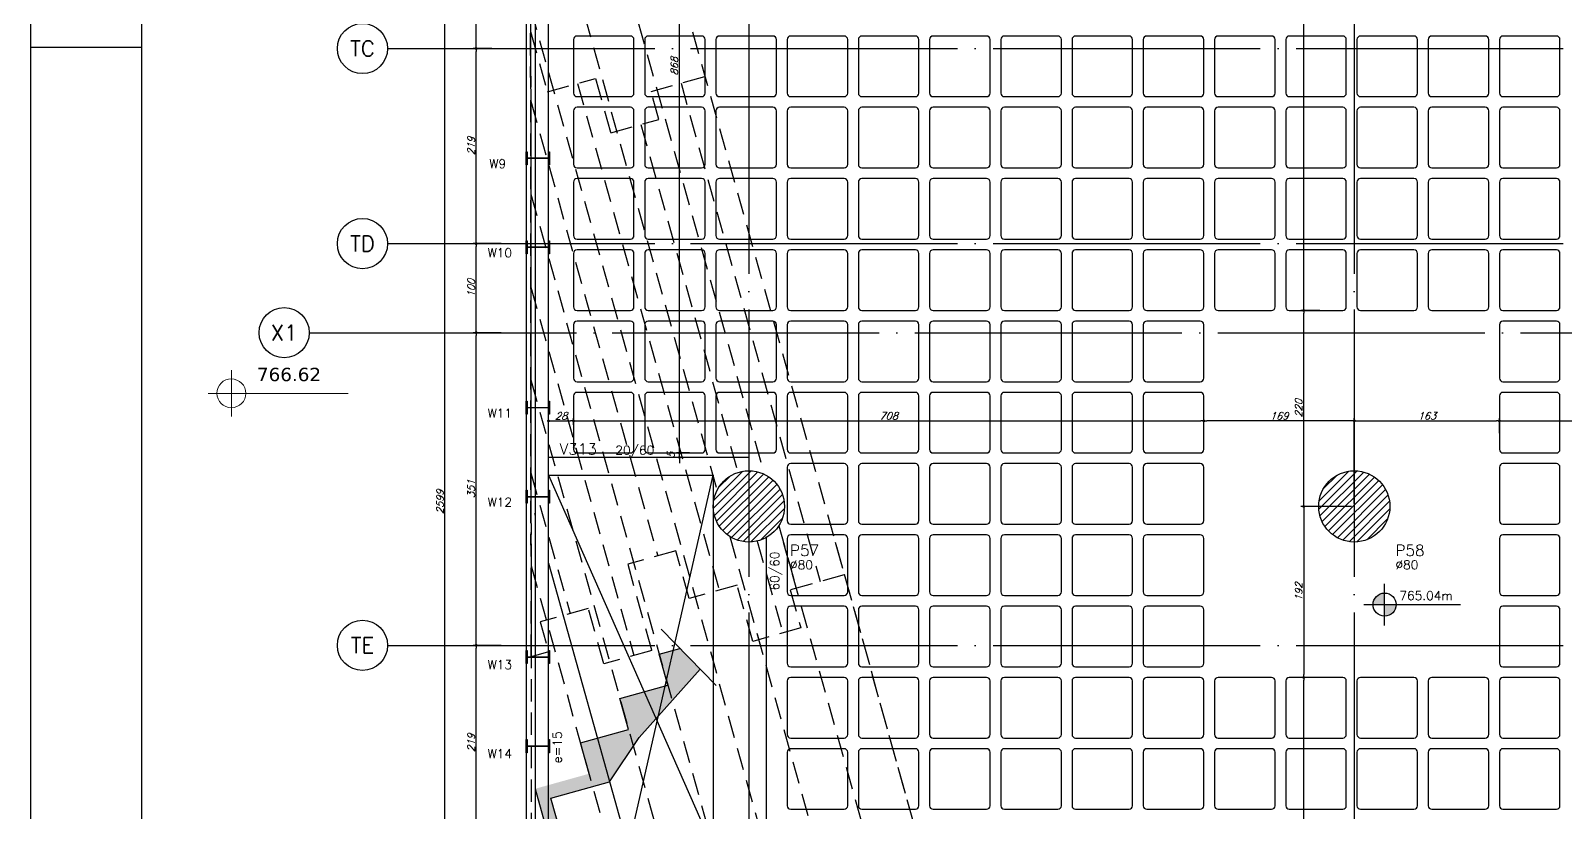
# Model space of a CAD drawing. Header units: millimetres. Extents: x -4107 to 5538, y -2094 to 2406.
# Drawn here: x -4107 to -2383, y 17 to 894 of the extents above; entities that cross this region are included whole.
import ezdxf
from ezdxf.enums import TextEntityAlignment as Align

# ---------------------------------------------------------------- set-up
doc = ezdxf.new("R2010")
doc.units = ezdxf.units.MM
doc.header["$LTSCALE"] = 50
doc.linetypes.add('DASHED', pattern=[0.75, 0.5, -0.25])
doc.linetypes.add('EIXO', pattern=[6.8, 6, -0.4, 0, -0.4])
for name, color, linetype in [('251', 5, 'Continuous'), ('F-AUX-RED', 1, 'Continuous'), ('F-CORTE', 4, 'Continuous'), ('F-COTAS', 106, 'Continuous'), ('F-CUBETA', 1, 'Continuous'), ('F-EIXO', 12, 'EIXO'), ('F-ESCADAS', 2, 'Continuous'), ('F-LAJES', 3, 'Continuous'), ('F-MARGEM', 1, 'Continuous'), ('F-NÍVEL-PLANTA', 2, 'Continuous'), ('F-PARC-DIM', 2, 'Continuous'), ('F-PERFIL - W310x52', 4, 'Continuous'), ('F-PERFIL- W250x38.5', 4, 'Continuous'), ('F-PILARES-DIM', 172, 'Continuous'), ('F-PILARES-HACH', 174, 'Continuous'), ('F-PILARES-NOME', 170, 'Continuous'), ('F-PILARES-S', 170, 'Continuous'), ('F-SOLIDO', 71, 'Continuous'), ('F-TEXTO', 6, 'Continuous'), ('F-VIGAS', 3, 'Continuous'), ('F-VIGAS-DIM', 2, 'Continuous'), ('F-VIGAS-NOME', 4, 'Continuous'), ('F-VÃO', 1, 'Continuous')]:
    doc.layers.add(name, color=color, linetype=linetype)
doc.layers.add('A-ANNO-NOTE', color=253, linetype='Continuous', lineweight=9)
doc.styles.add('CP-TEXT-INCL', font='simplex.shx', dxfattribs={"oblique": 20})
doc.styles.add('MCP', font='simplex.shx')
doc.styles.add('ROMANS', font='simplex.shx')
doc.styles.get("Standard").update_dxf_attribs({"font": 'txt.shx'})
doc.styles.add('Verdana_3', font='verdana.ttf', dxfattribs={"height": 20})
doc.dimstyles.new('CP-COTAS-50', dxfattribs={"dimscale": 0.64, "dimtxt": 12.5, "dimasz": 5, "dimexe": 5, "dimexo": 5, "dimgap": 2.5, "dimtad": 1, "dimdec": 1, "dimdsep": 46, "dimtxsty": 'CP-TEXT-INCL', "dimblk1": 'DOT', "dimblk2": 'DOT', "dimsah": 1, "dimcen": 9, "dimclrd": 256, "dimclre": 256, "dimclrt": 256, "dimadec": 0, "dimazin": 0, "dimtfac": 1, "dimtdec": 1, "dimtmove": 2, "dimatfit": 3, "dimldrblk": 'DOT', "dimfxl": 0, "dimtolj": 1, "dimarcsym": 0})
pattern_1 = [(45, (0, -5000), (-4.4194174, 4.4194174), [])]

# ---------------------------------------------------------------- blocks, each defined once
blk = doc.blocks.new('_VAONER063650636500869008690')
at = {"layer": '251', "color": 1}
for p, q in [((-34, 30), (-34, -30)), ((30, 34), (-30, 34)), ((34, -30), (34, 30)), ((-30, -34), (30, -34))]:
    blk.add_line(p, q, dxfattribs=at)
for centre, start, end in [((-30, 30), 90, 180), ((30, 30), 0, 90), ((-30, -30), 180, 270), ((30, -30), 270, 0)]:
    blk.add_arc(centre, 4, start, end, dxfattribs=at)
blk = doc.blocks.new('Nível - Planta')
at = {"layer": 'F-NÍVEL-PLANTA'}
h = blk.add_hatch(color=71, dxfattribs=at)
h.paths.add_polyline_path([(0, 0), (0, 0.26, 0.414214), (-0.26, 0)])
h.paths.add_polyline_path([(0.26, 0), (0, 0), (0, -0.26, 0.414214)])
for p, q in [((0, -0.469), (0, 0.469)), ((-0.469, 0), (1.704, 0))]:
    blk.add_line(p, q, dxfattribs=at)
blk.add_circle((0, 0), 0.26, dxfattribs=at)
at = {"layer": 'F-TEXTO', "color": 3, "style": 'MCP'}
blk.add_attdef('NÍVEL', (0.333, 0.102), '', height=0.2, dxfattribs=at)
blk = doc.blocks.new('*U13')
at = {"layer": 'F-EIXO'}
blk.add_line((0, 0), (7397, 0), dxfattribs=at)
at = {"layer": 'F-EIXO', "color": 2, "linetype": 'Continuous'}
blk.add_circle((-28.2072, 0), 28.2072, dxfattribs=at)
at = {"layer": 'F-TEXTO', "style": 'ROMANS'}
blk.add_attdef('EIXO', text='', height=17.5, dxfattribs=at).set_placement((-28.2072, 0), align=Align.MIDDLE_CENTER)
blk = doc.blocks.new('*U19')
at = {"layer": 'F-EIXO'}
blk.add_line((0, 0), (7484.954, 0), dxfattribs=at)
at = {"layer": 'F-EIXO', "color": 2, "linetype": 'Continuous'}
blk.add_circle((-28.2072, 0), 28.2072, dxfattribs=at)
at = {"layer": 'F-TEXTO', "style": 'ROMANS'}
blk.add_attdef('EIXO', text='', height=17.5, dxfattribs=at).set_placement((-28.2072, 0), align=Align.MIDDLE_CENTER)
blk = doc.blocks.new('*U22')
at = {"layer": 'F-EIXO'}
blk.add_line((0, 0), (0, -3477.9), dxfattribs=at)
at = {"layer": 'F-TEXTO', "style": 'ROMANS'}
blk.add_attdef('EIXO', text='', height=17.5, rotation=360, dxfattribs=at).set_placement((0, 28.2), align=Align.MIDDLE_CENTER)
blk = doc.blocks.new('_DOT')
at = {"color": 0, "linetype": 'ByBlock'}
blk.add_line((-0.5, 0), (-1, 0), dxfattribs=at)
at = {"color": 0, "linetype": 'ByBlock', "const_width": 0.5}
blk.add_lwpolyline([(-0.25, 0, 1), (0.25, 0, 1)], format="xyb", close=True, dxfattribs=at)
blk = doc.blocks.new('*D85')
at = {"layer": 'DEFPOINTS', "color": 0, "linetype": 'Continuous', "transparency": 16777216}
for p in [(-3641.4, 1664.5), (-3305.7, 1664.5), (-3540, -934.5)]:
    blk.add_point(p, dxfattribs=at)
at = {"layer": 'F-COTAS', "linetype": 'Continuous', "lineweight": -2, "transparency": 16777216}
for p, q in [((-3308.9, 1664.5), (-3644.6, 1664.5)), ((-3641.4, -931.3), (-3641.4, 1661.3)), ((-3543.2, -934.5), (-3644.6, -934.5))]:
    blk.add_line(p, q, dxfattribs=at)
at = {"layer": 'F-COTAS', "linetype": 'Continuous', "lineweight": -2, "transparency": 16777216, "xscale": 3.2, "yscale": 3.2, "zscale": 3.2}
for p, rotation in [((-3641.4, 1664.5), 90), ((-3641.4, -934.5), 270)]:
    blk.add_blockref('_DOT', p, dxfattribs=dict(at, rotation=rotation))
at = {"layer": 'F-COTAS', "linetype": 'Continuous', "transparency": 16777216, "insert": (-3647, 365), "char_height": 8, "attachment_point": 5, "rotation": 90, "style": 'CP-TEXT-INCL'}
blk.add_mtext('\\A1;2599', dxfattribs=at)
blk = doc.blocks.new('*D90')
at = {"layer": 'DEFPOINTS', "color": 0, "linetype": 'Continuous', "transparency": 16777216}
for p in [(-3606.3, 204), (-3575, 204), (-3587.6, -15)]:
    blk.add_point(p, dxfattribs=at)
at = {"layer": 'F-COTAS', "linetype": 'Continuous', "lineweight": -2, "transparency": 16777216}
for p, q in [((-3578.2, 204), (-3609.5, 204)), ((-3606.3, -11.8), (-3606.3, 200.8)), ((-3590.8, -15), (-3609.5, -15))]:
    blk.add_line(p, q, dxfattribs=at)
at = {"layer": 'F-COTAS', "linetype": 'Continuous', "lineweight": -2, "transparency": 16777216, "xscale": 3.2, "yscale": 3.2, "zscale": 3.2}
for p, rotation in [((-3606.3, 204), 90), ((-3606.3, -15), 270)]:
    blk.add_blockref('_DOT', p, dxfattribs=dict(at, rotation=rotation))
at = {"layer": 'F-COTAS', "linetype": 'Continuous', "transparency": 16777216, "insert": (-3611.9, 94.5), "char_height": 8, "attachment_point": 5, "rotation": 90, "style": 'CP-TEXT-INCL'}
blk.add_mtext('\\A1;219', dxfattribs=at)
blk = doc.blocks.new('*D91')
at = {"layer": 'DEFPOINTS', "color": 0, "linetype": 'Continuous', "transparency": 16777216}
for p in [(-3606.3, 555), (-3575, 555), (-3575, 204)]:
    blk.add_point(p, dxfattribs=at)
at = {"layer": 'F-COTAS', "linetype": 'Continuous', "lineweight": -2, "transparency": 16777216}
for p, q in [((-3578.2, 555), (-3609.5, 555)), ((-3606.3, 207.2), (-3606.3, 551.8)), ((-3578.2, 204), (-3609.5, 204))]:
    blk.add_line(p, q, dxfattribs=at)
at = {"layer": 'F-COTAS', "linetype": 'Continuous', "lineweight": -2, "transparency": 16777216, "xscale": 3.2, "yscale": 3.2, "zscale": 3.2}
for p, rotation in [((-3606.3, 555), 90), ((-3606.3, 204), 270)]:
    blk.add_blockref('_DOT', p, dxfattribs=dict(at, rotation=rotation))
at = {"layer": 'F-COTAS', "linetype": 'Continuous', "transparency": 16777216, "insert": (-3611.9, 379.5), "char_height": 8, "attachment_point": 5, "rotation": 90, "style": 'CP-TEXT-INCL'}
blk.add_mtext('\\A1;351', dxfattribs=at)
blk = doc.blocks.new('*D92')
at = {"layer": 'DEFPOINTS', "color": 0, "linetype": 'Continuous', "transparency": 16777216}
for p in [(-3606.3, 655), (-3575, 655), (-3575, 555)]:
    blk.add_point(p, dxfattribs=at)
at = {"layer": 'F-COTAS', "linetype": 'Continuous', "lineweight": -2, "transparency": 16777216}
for p, q in [((-3578.2, 655), (-3609.5, 655)), ((-3606.3, 558.2), (-3606.3, 651.8)), ((-3578.2, 555), (-3609.5, 555))]:
    blk.add_line(p, q, dxfattribs=at)
at = {"layer": 'F-COTAS', "linetype": 'Continuous', "lineweight": -2, "transparency": 16777216, "xscale": 3.2, "yscale": 3.2, "zscale": 3.2}
for p, rotation in [((-3606.3, 655), 90), ((-3606.3, 555), 270)]:
    blk.add_blockref('_DOT', p, dxfattribs=dict(at, rotation=rotation))
at = {"layer": 'F-COTAS', "linetype": 'Continuous', "transparency": 16777216, "insert": (-3611.9, 605), "char_height": 8, "attachment_point": 5, "rotation": 90, "style": 'CP-TEXT-INCL'}
blk.add_mtext('\\A1;100', dxfattribs=at)
blk = doc.blocks.new('*D93')
at = {"layer": 'DEFPOINTS', "color": 0, "linetype": 'Continuous', "transparency": 16777216}
for p in [(-3606.3, 874), (-3585.3, 874), (-3575, 655)]:
    blk.add_point(p, dxfattribs=at)
at = {"layer": 'F-COTAS', "linetype": 'Continuous', "lineweight": -2, "transparency": 16777216}
for p, q in [((-3588.5, 874), (-3609.5, 874)), ((-3606.3, 658.2), (-3606.3, 870.8)), ((-3578.2, 655), (-3609.5, 655))]:
    blk.add_line(p, q, dxfattribs=at)
at = {"layer": 'F-COTAS', "linetype": 'Continuous', "lineweight": -2, "transparency": 16777216, "xscale": 3.2, "yscale": 3.2, "zscale": 3.2}
for p, rotation in [((-3606.3, 874), 90), ((-3606.3, 655), 270)]:
    blk.add_blockref('_DOT', p, dxfattribs=dict(at, rotation=rotation))
at = {"layer": 'F-COTAS', "linetype": 'Continuous', "transparency": 16777216, "insert": (-3611.9, 764.5), "char_height": 8, "attachment_point": 5, "rotation": 90, "style": 'CP-TEXT-INCL'}
blk.add_mtext('\\A1;219', dxfattribs=at)
blk = doc.blocks.new('*D94')
at = {"layer": 'DEFPOINTS', "color": 0, "linetype": 'Continuous', "transparency": 16777216}
for p in [(-3606.3, 1343.5), (-3594.5, 1343.5), (-3585.3, 874)]:
    blk.add_point(p, dxfattribs=at)
at = {"layer": 'F-COTAS', "linetype": 'Continuous', "lineweight": -2, "transparency": 16777216}
for p, q in [((-3597.7, 1343.5), (-3609.5, 1343.5)), ((-3606.3, 877.2), (-3606.3, 1340.3)), ((-3588.5, 874), (-3609.5, 874))]:
    blk.add_line(p, q, dxfattribs=at)
at = {"layer": 'F-COTAS', "linetype": 'Continuous', "lineweight": -2, "transparency": 16777216, "xscale": 3.2, "yscale": 3.2, "zscale": 3.2}
for p, rotation in [((-3606.3, 1343.5), 90), ((-3606.3, 874), 270)]:
    blk.add_blockref('_DOT', p, dxfattribs=dict(at, rotation=rotation))
at = {"layer": 'F-COTAS', "linetype": 'Continuous', "transparency": 16777216, "insert": (-3611.9, 1108.8), "char_height": 8, "attachment_point": 5, "rotation": 90, "style": 'CP-TEXT-INCL'}
blk.add_mtext('\\A1;469.5', dxfattribs=at)
blk = doc.blocks.new('A0-4L_900')
at = {"layer": 'F-MARGEM', "color": 2}
blk.add_line((0, 59.4), (2.5, 59.4), dxfattribs=at)
blk.add_lwpolyline([(0, 0), (0, 90), (192.9, 90), (192.9, 0)], close=True, dxfattribs=at)
at = {"layer": 'F-MARGEM', "color": 7}
blk.add_lwpolyline([(2.5, 89), (191.9, 89), (191.9, 1), (2.5, 1)], close=True, dxfattribs=at)
blk = doc.blocks.new('A$C07BD2DE0')
at = {"layer": 'F-SOLIDO'}
h = blk.add_hatch(color=256, dxfattribs=at)
h.dxf.hatch_style = 1
h.paths.add_polyline_path([(-4444.8, 144.4), (-4435.1, 109.7), (-4489.1, 94.6), (-4479.4, 59.9), (-4540, 43), (-4523.8, -15), (-4512.1, -4.7), (-4522.5, 32.3), (-4456.4, 50.8), (-4423.2, 100.5), (-4354.8, 177.4), (-4377.4, 200.6), (-4400.6, 194.1), (-4390.9, 159.4)])
at = {"layer": 'F-CORTE', "color": 1}
blk.add_line((-4398.4, 222.2), (-4336.8, 158.8), dxfattribs=at)
at = {"layer": 'F-CORTE'}
for p, q in [((-4400.6, 194.1), (-4377.4, 200.6)), ((-4390.9, 159.4), (-4400.6, 194.1)), ((-4444.8, 144.4), (-4390.9, 159.4)), ((-4435.1, 109.7), (-4444.8, 144.4)), ((-4489.1, 94.6), (-4435.1, 109.7)), ((-4479.4, 59.9), (-4489.1, 94.6)), ((-4540, 43), (-4523.8, -15))]:
    blk.add_line(p, q, dxfattribs=at)
blk.add_lwpolyline([(-4512.1, -4.7), (-4522.5, 32.3), (-4456.4, 50.8), (-4423.2, 100.5), (-4354.8, 177.4)], dxfattribs=at)
at = {"layer": 'F-SOLIDO', "color": 1}
blk.add_line((-4528.1, -18.8), (-4506.7, 0.2), dxfattribs=at)
blk = doc.blocks.new('A$C2DAD426C')
at = {"layer": 'F-AUX-RED', "color": 252, "linetype": 'DASHED'}
for p, q in [((-7545.1, 893.2), (-7544.6, 191.2)), ((-7492.4, 834.7), (-7333.5, 266.1)), ((-7376.2, 835.2), (-7219.9, 275.7)), ((-7545, 814.9), (-7402.4, 304.6)), ((-7421.4, 788.8), (-7312.2, 398.1)), ((-7544.9, 606.2), (-7429.3, 192.7)), ((-7544.7, 397.6), (-7500.6, 239.8)), ((-7266.4, 338.3), (-7246.8, 268.2)), ((-7321.2, 326.1), (-7288.8, 210.4)), ((-7290.7, 321.1), (-7261.9, 217.9)), ((-7203.2, 320), (-7108, -20.5)), ((-7544.6, 293.2), (-7527.6, 232.3))]:
    blk.add_line(p, q, dxfattribs=at)
for points in [[(-7524.9, 196.7), (-7544.6, 191.2), (-7545.1, 893.2), (-7526.1, 825.2), (-7472.2, 840.3), (-7455.1, 779.4), (-7401.2, 794.5), (-7409.9, 825.8), (-7356, 840.8), (-7349.3, 842.7)], [(-7192.9, 283.3), (-7253.6, 266.3), (-7241.6, 223.6), (-7295.6, 208.5), (-7313.3, 271.7), (-7367.2, 256.7), (-7382.2, 310.3), (-7436.1, 295.2), (-7409.1, 198.4), (-7463, 183.3), (-7480.4, 245.5), (-7534.4, 230.4), (-7524.9, 196.7)]]:
    blk.add_lwpolyline(points, dxfattribs=at)
at = {"layer": 'F-ESCADAS', "color": 252, "linetype": 'DASHED'}
for p, q in [((-7514.6, 1434.4), (-7107, -24)), ((-7545.4, 1336.7), (-7283.7, 400)), ((-7545.3, 1128), (-7335.7, 378)), ((-7545.1, 919.3), (-7281.5, -24)), ((-7545, 710.6), (-7339.7, -24)), ((-7544.8, 501.9), (-7392.5, -43)), ((-7321.2, 326.1), (-7223.3, -24)), ((-7261.3, 320), (-7165.2, -24)), ((-7544.6, 293.2), (-7450.7, -43)), ((-7280, -24), (-7107, -24)), ((-7340, -43), (-7544.4, -43)), ((-7340, -43), (-7450.6, -43))]:
    blk.add_line(p, q, dxfattribs=at)
blk.add_lwpolyline([(-7545.5, 1403.5), (-7544.4, -43)], dxfattribs=at)
blk = doc.blocks.new('*D206')
at = {"layer": 'DEFPOINTS', "color": 0, "transparency": 16777216}
for p in [(-2683.9, 1208), (-2676.8, 1208), (-2683.9, 580)]:
    blk.add_point(p, dxfattribs=at)
at = {"layer": 'F-COTAS', "lineweight": -2, "transparency": 16777216}
for p, q in [((-2680.7, 1208), (-2673.6, 1208)), ((-2676.8, 583.2), (-2676.8, 1204.8)), ((-2680.7, 580), (-2673.6, 580))]:
    blk.add_line(p, q, dxfattribs=at)
at = {"layer": 'F-COTAS', "lineweight": -2, "transparency": 16777216, "xscale": 3.2, "yscale": 3.2, "zscale": 3.2}
for p, rotation in [((-2676.8, 1208), 90), ((-2676.8, 580), 270)]:
    blk.add_blockref('_DOT', p, dxfattribs=dict(at, rotation=rotation))
at = {"layer": 'F-COTAS', "transparency": 16777216, "insert": (-2682.4, 922.4), "char_height": 8, "attachment_point": 5, "rotation": 90, "style": 'CP-TEXT-INCL'}
blk.add_mtext('\\A1;628', dxfattribs=at)
blk = doc.blocks.new('*D207')
at = {"layer": 'DEFPOINTS', "color": 0, "transparency": 16777216}
for p in [(-2676.8, 580), (-2655.5, 580), (-2620, 360)]:
    blk.add_point(p, dxfattribs=at)
at = {"layer": 'F-COTAS', "lineweight": -2, "transparency": 16777216}
for p, q in [((-2658.7, 580), (-2680, 580)), ((-2676.8, 363.2), (-2676.8, 576.8)), ((-2623.2, 360), (-2680, 360))]:
    blk.add_line(p, q, dxfattribs=at)
at = {"layer": 'F-COTAS', "lineweight": -2, "transparency": 16777216, "xscale": 3.2, "yscale": 3.2, "zscale": 3.2}
for p, rotation in [((-2676.8, 580), 90), ((-2676.8, 360), 270)]:
    blk.add_blockref('_DOT', p, dxfattribs=dict(at, rotation=rotation))
at = {"layer": 'F-COTAS', "transparency": 16777216, "insert": (-2682.4, 470), "char_height": 8, "attachment_point": 5, "rotation": 90, "style": 'CP-TEXT-INCL'}
blk.add_mtext('\\A1;220', dxfattribs=at)
blk = doc.blocks.new('*D208')
at = {"layer": 'DEFPOINTS', "color": 0, "transparency": 16777216}
for p in [(-2620, 360), (-2676.8, 168), (-2649, 168)]:
    blk.add_point(p, dxfattribs=at)
at = {"layer": 'F-COTAS', "lineweight": -2, "transparency": 16777216}
for p, q in [((-2623.2, 360), (-2680, 360)), ((-2676.8, 356.8), (-2676.8, 171.2)), ((-2652.2, 168), (-2680, 168))]:
    blk.add_line(p, q, dxfattribs=at)
at = {"layer": 'F-COTAS', "lineweight": -2, "transparency": 16777216, "xscale": 3.2, "yscale": 3.2, "zscale": 3.2}
for p, rotation in [((-2676.8, 360), 90), ((-2676.8, 168), 270)]:
    blk.add_blockref('_DOT', p, dxfattribs=dict(at, rotation=rotation))
at = {"layer": 'F-COTAS', "transparency": 16777216, "insert": (-2682.4, 264), "char_height": 8, "attachment_point": 5, "rotation": 90, "style": 'CP-TEXT-INCL'}
blk.add_mtext('\\A1;192', dxfattribs=at)
blk = doc.blocks.new('*D209')
at = {"layer": 'DEFPOINTS', "color": 0, "transparency": 16777216}
for p in [(-2676.8, 168), (-2663, 168), (-2663, -300)]:
    blk.add_point(p, dxfattribs=at)
at = {"layer": 'F-COTAS', "lineweight": -2, "transparency": 16777216}
for p, q in [((-2666.2, 168), (-2680, 168)), ((-2676.8, -296.8), (-2676.8, 164.8)), ((-2666.2, -300), (-2680, -300))]:
    blk.add_line(p, q, dxfattribs=at)
at = {"layer": 'F-COTAS', "lineweight": -2, "transparency": 16777216, "xscale": 3.2, "yscale": 3.2, "zscale": 3.2}
for p, rotation in [((-2676.8, 168), 90), ((-2676.8, -300), 270)]:
    blk.add_blockref('_DOT', p, dxfattribs=dict(at, rotation=rotation))
at = {"layer": 'F-COTAS', "transparency": 16777216, "insert": (-2682.4, -39.3), "char_height": 8, "attachment_point": 5, "rotation": 90, "style": 'CP-TEXT-INCL'}
blk.add_mtext('\\A1;468', dxfattribs=at)
blk = doc.blocks.new('*D295')
at = {"layer": 'DEFPOINTS', "color": 0, "transparency": 16777216}
for p in [(-3378, 420), (-3363.6, 420), (-3363.6, 415)]:
    blk.add_point(p, dxfattribs=at)
at = {"layer": 'F-COTAS', "lineweight": -2, "transparency": 16777216}
for p, q in [((-3366.8, 420), (-3381.2, 420)), ((-3366.8, 415), (-3381.2, 415)), ((-3378, 423.2), (-3378, 426.4)), ((-3378, 415), (-3378, 420)), ((-3378, 411.8), (-3378, 408.6))]:
    blk.add_line(p, q, dxfattribs=at)
at = {"layer": 'F-COTAS', "lineweight": -2, "transparency": 16777216, "xscale": 3.2, "yscale": 3.2, "zscale": 3.2}
for p, rotation in [((-3378, 420), 270), ((-3378, 415), 90)]:
    blk.add_blockref('_DOT', p, dxfattribs=dict(at, rotation=rotation))
at = {"layer": 'F-COTAS', "transparency": 16777216, "insert": (-3387.6, 417.5), "char_height": 8, "attachment_point": 5, "rotation": 90, "style": 'CP-TEXT-INCL'}
blk.add_mtext('\\A1;5', dxfattribs=at)
blk = doc.blocks.new('*D296')
at = {"layer": 'DEFPOINTS', "color": 0, "transparency": 16777216}
for p in [(-3378, 1288), (-3367.1, 1288), (-3367.1, 420)]:
    blk.add_point(p, dxfattribs=at)
at = {"layer": 'F-COTAS', "lineweight": -2, "transparency": 16777216}
for p, q in [((-3370.3, 1288), (-3381.2, 1288)), ((-3378, 423.2), (-3378, 1284.8)), ((-3370.3, 420), (-3381.2, 420))]:
    blk.add_line(p, q, dxfattribs=at)
at = {"layer": 'F-COTAS', "lineweight": -2, "transparency": 16777216, "xscale": 3.2, "yscale": 3.2, "zscale": 3.2}
for p, rotation in [((-3378, 1288), 90), ((-3378, 420), 270)]:
    blk.add_blockref('_DOT', p, dxfattribs=dict(at, rotation=rotation))
at = {"layer": 'F-COTAS', "transparency": 16777216, "insert": (-3383.6, 854), "char_height": 8, "attachment_point": 5, "rotation": 90, "style": 'CP-TEXT-INCL'}
blk.add_mtext('\\A1;868', dxfattribs=at)
blk = doc.blocks.new('*D326')
at = {"layer": 'DEFPOINTS', "color": 0, "transparency": 16777216}
for p in [(-3525, 454.2), (-3497, 456), (-3497, 454.2)]:
    blk.add_point(p, dxfattribs=at)
at = {"layer": 'F-COTAS', "lineweight": -2, "transparency": 16777216}
for p, q in [((-3525, 457.4), (-3525, 459.2)), ((-3521.8, 456), (-3500.2, 456)), ((-3497, 457.4), (-3497, 459.2))]:
    blk.add_line(p, q, dxfattribs=at)
at = {"layer": 'F-COTAS', "lineweight": -2, "transparency": 16777216, "xscale": 3.2, "yscale": 3.2, "zscale": 3.2, "rotation": 180}
blk.add_blockref('_DOT', (-3525, 456), dxfattribs=at)
at = {"layer": 'F-COTAS', "lineweight": -2, "transparency": 16777216, "xscale": 3.2, "yscale": 3.2, "zscale": 3.2}
blk.add_blockref('_DOT', (-3497, 456), dxfattribs=at)
at = {"layer": 'F-COTAS', "transparency": 16777216, "insert": (-3511, 461.6), "char_height": 8, "attachment_point": 5, "style": 'CP-TEXT-INCL'}
blk.add_mtext('\\A1;28', dxfattribs=at)
blk = doc.blocks.new('*D327')
at = {"layer": 'DEFPOINTS', "color": 0, "transparency": 16777216}
for p in [(-3497, 448.2), (-2789, 456), (-2789, 448.2)]:
    blk.add_point(p, dxfattribs=at)
at = {"layer": 'F-COTAS', "lineweight": -2, "transparency": 16777216}
for p, q in [((-3497, 451.4), (-3497, 459.2)), ((-3493.8, 456), (-2792.2, 456)), ((-2789, 451.4), (-2789, 459.2))]:
    blk.add_line(p, q, dxfattribs=at)
at = {"layer": 'F-COTAS', "lineweight": -2, "transparency": 16777216, "xscale": 3.2, "yscale": 3.2, "zscale": 3.2, "rotation": 180}
blk.add_blockref('_DOT', (-3497, 456), dxfattribs=at)
at = {"layer": 'F-COTAS', "lineweight": -2, "transparency": 16777216, "xscale": 3.2, "yscale": 3.2, "zscale": 3.2}
blk.add_blockref('_DOT', (-2789, 456), dxfattribs=at)
at = {"layer": 'F-COTAS', "transparency": 16777216, "insert": (-3143, 461.6), "char_height": 8, "attachment_point": 5, "style": 'CP-TEXT-INCL'}
blk.add_mtext('\\A1;708', dxfattribs=at)
blk = doc.blocks.new('*D328')
at = {"layer": 'DEFPOINTS', "color": 0, "transparency": 16777216}
for p in [(-2789, 456), (-2789, 446.5), (-2620, 360)]:
    blk.add_point(p, dxfattribs=at)
at = {"layer": 'F-COTAS', "lineweight": -2, "transparency": 16777216}
for p, q in [((-2789, 449.7), (-2789, 459.2)), ((-2623.2, 456), (-2785.8, 456)), ((-2620, 363.2), (-2620, 459.2))]:
    blk.add_line(p, q, dxfattribs=at)
at = {"layer": 'F-COTAS', "lineweight": -2, "transparency": 16777216, "xscale": 3.2, "yscale": 3.2, "zscale": 3.2, "rotation": 180}
blk.add_blockref('_DOT', (-2789, 456), dxfattribs=at)
at = {"layer": 'F-COTAS', "lineweight": -2, "transparency": 16777216, "xscale": 3.2, "yscale": 3.2, "zscale": 3.2}
blk.add_blockref('_DOT', (-2620, 456), dxfattribs=at)
at = {"layer": 'F-COTAS', "transparency": 16777216, "insert": (-2704.5, 461.6), "char_height": 8, "attachment_point": 5, "style": 'CP-TEXT-INCL'}
blk.add_mtext('\\A1;169', dxfattribs=at)
blk = doc.blocks.new('*D329')
at = {"layer": 'DEFPOINTS', "color": 0, "transparency": 16777216}
for p in [(-2457, 456), (-2457, 449), (-2620, 360)]:
    blk.add_point(p, dxfattribs=at)
at = {"layer": 'F-COTAS', "lineweight": -2, "transparency": 16777216}
for p, q in [((-2620, 363.2), (-2620, 459.2)), ((-2616.8, 456), (-2460.2, 456)), ((-2457, 452.2), (-2457, 459.2))]:
    blk.add_line(p, q, dxfattribs=at)
at = {"layer": 'F-COTAS', "lineweight": -2, "transparency": 16777216, "xscale": 3.2, "yscale": 3.2, "zscale": 3.2, "rotation": 180}
blk.add_blockref('_DOT', (-2620, 456), dxfattribs=at)
at = {"layer": 'F-COTAS', "lineweight": -2, "transparency": 16777216, "xscale": 3.2, "yscale": 3.2, "zscale": 3.2}
blk.add_blockref('_DOT', (-2457, 456), dxfattribs=at)
at = {"layer": 'F-COTAS', "transparency": 16777216, "insert": (-2538.5, 461.6), "char_height": 8, "attachment_point": 5, "style": 'CP-TEXT-INCL'}
blk.add_mtext('\\A1;163', dxfattribs=at)
blk = doc.blocks.new('*D330')
at = {"layer": 'DEFPOINTS', "color": 0, "transparency": 16777216}
for p in [(-1989, 456), (-2457, 439), (-1989, 439)]:
    blk.add_point(p, dxfattribs=at)
at = {"layer": 'F-COTAS', "lineweight": -2, "transparency": 16777216}
for p, q in [((-2457, 442.2), (-2457, 459.2)), ((-2453.8, 456), (-1992.2, 456)), ((-1989, 442.2), (-1989, 459.2))]:
    blk.add_line(p, q, dxfattribs=at)
at = {"layer": 'F-COTAS', "lineweight": -2, "transparency": 16777216, "xscale": 3.2, "yscale": 3.2, "zscale": 3.2, "rotation": 180}
blk.add_blockref('_DOT', (-2457, 456), dxfattribs=at)
at = {"layer": 'F-COTAS', "lineweight": -2, "transparency": 16777216, "xscale": 3.2, "yscale": 3.2, "zscale": 3.2}
blk.add_blockref('_DOT', (-1989, 456), dxfattribs=at)
at = {"layer": 'F-COTAS', "transparency": 16777216, "insert": (-2223, 461.6), "char_height": 8, "attachment_point": 5, "style": 'CP-TEXT-INCL'}
blk.add_mtext('\\A1;468', dxfattribs=at)
blk = doc.blocks.new('LGN-COTA - LGN-COTA-475391-Térreo')
at = {"layer": 'A-ANNO-NOTE'}
for p, q in [((-0.009, -0.238), (-0.009, 0.28)), ((-0.268, 0.021), (1.302, 0.021))]:
    blk.add_line(p, q, dxfattribs=at)
for centre, start, end in [((-0.009, 0.022), 90, 180), ((-0.009, 0.021), 360, 90), ((-0.009, 0.021), 180, 270), ((-0.009, 0.021), 270, 0)]:
    blk.add_arc(centre, 0.162, start, end, dxfattribs=at)
blk = doc.blocks.new('zw$7512')
at = {"layer": 'A-ANNO-NOTE', "xscale": 100, "yscale": 100, "zscale": 100}
blk.add_blockref('LGN-COTA - LGN-COTA-475391-Térreo', (-3680.8, 270.8), dxfattribs=at)
at = {"layer": 'A-ANNO-NOTE', "style": 'Verdana_3'}
blk.add_text('766.62', height=15, dxfattribs=at).set_placement((-3653, 286.6))
blk = doc.blocks.new('A$C44D756D9')
at = {"layer": 'F-PERFIL- W250x38.5', "linetype": 'Continuous'}
for p, q in [((-225, -746), (-225, -731.3)), ((-225, -731.3), (-223.9, -731.3)), ((-223.9, -731.3), (-223.9, -738.3)), ((-223.9, -738.3), (-199.9, -738.3)), ((-199.9, -739), (-223.9, -739)), ((-223.9, -739), (-223.9, -746)), ((-199.9, -738.3), (-199.9, -731.3)), ((-199.9, -731.3), (-198.8, -731.3)), ((-199.9, -746), (-199.9, -739)), ((-198.8, -731.3), (-198.8, -746)), ((-223.9, -746), (-225, -746)), ((-198.8, -746), (-199.9, -746)), ((-225, -846), (-225, -831.3)), ((-225, -831.3), (-223.9, -831.3)), ((-223.9, -831.3), (-223.9, -838.3)), ((-223.9, -838.3), (-199.9, -838.3)), ((-199.9, -839), (-223.9, -839)), ((-223.9, -839), (-223.9, -846)), ((-199.9, -838.3), (-199.9, -831.3)), ((-199.9, -831.3), (-198.8, -831.3)), ((-199.9, -846), (-199.9, -839)), ((-198.8, -831.3), (-198.8, -846)), ((-223.9, -846), (-225, -846)), ((-198.8, -846), (-199.9, -846)), ((-225, -1026), (-225, -1011.3)), ((-225, -1011.3), (-223.9, -1011.3)), ((-223.9, -1011.3), (-223.9, -1018.3)), ((-199.9, -1018.3), (-199.9, -1011.3)), ((-199.9, -1011.3), (-198.8, -1011.3)), ((-198.8, -1011.3), (-198.8, -1026)), ((-223.9, -1026), (-225, -1026)), ((-223.9, -1018.3), (-199.9, -1018.3)), ((-199.9, -1019), (-223.9, -1019)), ((-223.9, -1019), (-223.9, -1026)), ((-199.9, -1026), (-199.9, -1019)), ((-198.8, -1026), (-199.9, -1026)), ((-225, -1126), (-225, -1111.3)), ((-225, -1111.3), (-223.9, -1111.3)), ((-223.9, -1111.3), (-223.9, -1118.3)), ((-223.9, -1118.3), (-199.9, -1118.3)), ((-199.9, -1119), (-223.9, -1119)), ((-223.9, -1119), (-223.9, -1126)), ((-199.9, -1118.3), (-199.9, -1111.3)), ((-199.9, -1111.3), (-198.8, -1111.3)), ((-199.9, -1126), (-199.9, -1119)), ((-198.8, -1111.3), (-198.8, -1126)), ((-223.9, -1126), (-225, -1126)), ((-198.8, -1126), (-199.9, -1126)), ((-225, -1306), (-225, -1291.3)), ((-225, -1291.3), (-223.9, -1291.3)), ((-223.9, -1291.3), (-223.9, -1298.3)), ((-199.9, -1298.3), (-199.9, -1291.3)), ((-199.9, -1291.3), (-198.8, -1291.3)), ((-198.8, -1291.3), (-198.8, -1306)), ((-223.9, -1306), (-225, -1306)), ((-223.9, -1298.3), (-199.9, -1298.3)), ((-199.9, -1299), (-223.9, -1299)), ((-223.9, -1299), (-223.9, -1306)), ((-199.9, -1306), (-199.9, -1299)), ((-198.8, -1306), (-199.9, -1306)), ((-225, -1406), (-225, -1391.3)), ((-225, -1391.3), (-223.9, -1391.3)), ((-223.9, -1391.3), (-223.9, -1398.3)), ((-199.9, -1398.3), (-199.9, -1391.3)), ((-199.9, -1391.3), (-198.8, -1391.3)), ((-198.8, -1391.3), (-198.8, -1406)), ((-223.9, -1406), (-225, -1406)), ((-223.9, -1398.3), (-199.9, -1398.3)), ((-199.9, -1399), (-223.9, -1399)), ((-223.9, -1399), (-223.9, -1406)), ((-199.9, -1406), (-199.9, -1399)), ((-198.8, -1406), (-199.9, -1406))]:
    blk.add_line(p, q, dxfattribs=at)
for points in [[(-198.8, -731.3), (-198.8, -746), (-199.9, -746), (-199.9, -739), (-223.9, -739), (-223.9, -746), (-225, -746), (-225, -731.3), (-223.9, -731.3), (-223.9, -738.3), (-199.9, -738.3), (-199.9, -731.3)], [(-198.8, -831.3), (-198.8, -846), (-199.9, -846), (-199.9, -839), (-223.9, -839), (-223.9, -846), (-225, -846), (-225, -831.3), (-223.9, -831.3), (-223.9, -838.3), (-199.9, -838.3), (-199.9, -831.3)], [(-198.8, -1011.3), (-198.8, -1026), (-199.9, -1026), (-199.9, -1019), (-223.9, -1019), (-223.9, -1026), (-225, -1026), (-225, -1011.3), (-223.9, -1011.3), (-223.9, -1018.3), (-199.9, -1018.3), (-199.9, -1011.3)], [(-198.8, -1111.3), (-198.8, -1126), (-199.9, -1126), (-199.9, -1119), (-223.9, -1119), (-223.9, -1126), (-225, -1126), (-225, -1111.3), (-223.9, -1111.3), (-223.9, -1118.3), (-199.9, -1118.3), (-199.9, -1111.3)], [(-198.8, -1291.3), (-198.8, -1306), (-199.9, -1306), (-199.9, -1299), (-223.9, -1299), (-223.9, -1306), (-225, -1306), (-225, -1291.3), (-223.9, -1291.3), (-223.9, -1298.3), (-199.9, -1298.3), (-199.9, -1291.3)], [(-198.8, -1391.3), (-198.8, -1406), (-199.9, -1406), (-199.9, -1399), (-223.9, -1399), (-223.9, -1406), (-225, -1406), (-225, -1391.3), (-223.9, -1391.3), (-223.9, -1398.3), (-199.9, -1398.3), (-199.9, -1391.3)]]:
    blk.add_lwpolyline(points, close=True, dxfattribs=at)
at = {"layer": 'F-PILARES-NOME'}
for s, p in [('W9', (-266.5, -749.8)), ('W10', (-268.4, -849.8)), ('W11', (-268.4, -1029.8)), ('W12', (-268.4, -1129.8)), ('W13', (-268.4, -1312.2)), ('W14', (-268.4, -1412.2))]:
    blk.add_text(s, height=10, dxfattribs=at).set_placement(p)

msp = doc.modelspace()

# ---------------------------------------------------------------- hatches: boundary and pattern name
at = {"layer": 'F-PILARES-HACH', "linetype": 'Continuous'}
h = msp.add_hatch(dxfattribs=at)
h.set_pattern_fill('ANSI31', color=256, scale=50)
h.set_pattern_definition(pattern_1)
edge = h.paths.add_edge_path()
edge.add_arc((-3300, 360), 40, 0, 360)
h = msp.add_hatch(dxfattribs=at)
h.set_pattern_fill('ANSI31', color=256, scale=50)
h.set_pattern_definition(pattern_1)
edge = h.paths.add_edge_path()
edge.add_arc((-2620, 360), 40, 0, 360)

# ---------------------------------------------------------------- linework, layer by layer
at = {"layer": 'F-LAJES'}
for p, q in [((-3540.748, 352.548), (-3540, 349.872)), ((-3525, 296.198), (-3435.516, -24))]:
    msp.add_line(p, q, dxfattribs=at)
at = {"layer": 'F-PILARES-S', "linetype": 'Continuous'}
for centre in [(-3300, 360), (-2620, 360)]:
    msp.add_circle(centre, 40, dxfattribs=at)
at = {"layer": 'F-VIGAS'}
for points in [[(-3290, 1674.5), (-3309.843, 1674.5), (-3550, 1434.343), (-3550, -944.5), (-1259.5, -944.5)], [(-3540, 1430.201), (-3540, -934.5), (-1249.5, -934.5)], [(-1259.5, -919.5), (-3525, -919.5), (-3525, 1423.988)], [(-3310, 415), (-3525, 415)], [(-3300, 415), (-3310, 415)], [(-3300, 415), (-3300, 400)], [(-3525, 395), (-3340, 395)], [(-3340, 395), (-3340, 360)], [(-3340, 360), (-3340, -24)], [(-3280, -24), (-3280, 326.18)]]:
    msp.add_lwpolyline(points, dxfattribs=at)
at = {"layer": 'F-VÃO'}
for p, q in [((-3525, 395), (-3340, -24)), ((-3435.516, -24), (-3340, 395))]:
    msp.add_line(p, q, dxfattribs=at)

# ---------------------------------------------------------------- block references
at = {"layer": 'A-ANNO-NOTE', "linetype": 'Continuous'}
msp.add_blockref('zw$7512', (-199.5, 214), dxfattribs=at)
at = {"layer": 'F-AUX-RED'}
msp.add_blockref('A$C2DAD426C', (4000, 0), dxfattribs=at)
at = {"layer": 'F-CUBETA'}
for p in [(-3463, 854), (-3383, 854), (-3303, 854), (-3223, 854), (-3143, 854), (-3063, 854), (-2983, 854), (-2903, 854), (-2823, 854), (-2743, 854), (-2663, 854), (-2583, 854), (-2503, 854), (-2423, 854), (-3463, 774), (-3383, 774), (-3303, 774), (-3223, 774), (-3143, 774), (-3063, 774), (-2983, 774), (-2903, 774), (-2823, 774), (-2743, 774), (-2663, 774), (-2583, 774), (-2503, 774), (-2423, 774), (-3463, 694), (-3383, 694), (-3303, 694), (-3223, 694), (-3143, 694), (-3063, 694), (-2983, 694), (-2903, 694), (-2823, 694), (-2743, 694), (-2663, 694), (-2583, 694), (-2503, 694), (-2423, 694), (-3463, 614), (-3383, 614), (-3303, 614), (-3223, 614), (-3143, 614), (-3063, 614), (-2983, 614), (-2903, 614), (-2823, 614), (-2743, 614), (-2663, 614), (-2583, 614), (-2503, 614), (-2423, 614), (-3463, 534), (-3383, 534), (-3303, 534), (-3223, 534), (-3143, 534), (-3063, 534), (-2983, 534), (-2903, 534), (-2823, 534), (-2423, 534), (-3463, 454), (-3383, 454), (-3303, 454), (-3223, 454), (-3143, 454), (-3063, 454), (-2983, 454), (-2903, 454), (-2823, 454), (-2423, 454), (-3223, 374), (-3143, 374), (-3063, 374), (-2983, 374), (-2903, 374), (-2823, 374), (-2423, 374), (-3223, 294), (-3143, 294), (-3063, 294), (-2983, 294), (-2903, 294), (-2823, 294), (-2423, 294), (-3223, 214), (-3143, 214), (-3063, 214), (-2983, 214), (-2903, 214), (-2823, 214), (-2423, 214), (-3223, 134), (-3143, 134), (-3063, 134), (-2983, 134), (-2903, 134), (-2823, 134), (-2743, 134), (-2663, 134), (-2583, 134), (-2503, 134), (-2423, 134), (-3223, 54), (-3143, 54), (-3063, 54), (-2983, 54), (-2903, 54), (-2823, 54), (-2743, 54), (-2663, 54), (-2583, 54), (-2503, 54), (-2423, 54)]:
    msp.add_blockref('_VAONER063650636500869008690', p, dxfattribs=at)
at = {"layer": 'F-EIXO', "linetype": 'Continuous'}
for p in [(-3300, 1941.357), (-2620, 1941.357)]:
    msp.add_blockref('*U22', p, dxfattribs=at)
for name, p, values in [('*U13', (-3705.761, 874), {'EIXO': 'TC'}), ('*U13', (-3705.761, 655), {'EIXO': 'TD'}), ('*U19', (-3793.715, 555), {'EIXO': 'X1'}), ('*U13', (-3705.761, 204), {'EIXO': 'TE'})]:
    msp.add_blockref(name, p, dxfattribs=at).add_auto_attribs(values)
at = {"layer": 'F-MARGEM', "linetype": 'Continuous', "xscale": 50, "yscale": 50, "zscale": 50}
msp.add_blockref('A0-4L_900', (-4106.604, -2094.493), dxfattribs=at)
at = {"layer": 'F-NÍVEL-PLANTA', "linetype": 'Continuous', "xscale": 50, "yscale": 50, "zscale": 50}
msp.add_blockref('Nível - Planta', (-2585.947, 249.744), dxfattribs=at).add_auto_attribs({'NÍVEL': '765.04m'})
at = {"layer": 'F-PERFIL - W310x52'}
msp.add_blockref('A$C44D756D9', (-3325, 1489.5), dxfattribs=at)
at = {"layer": 'F-SOLIDO'}
msp.add_blockref('A$C07BD2DE0', (1000, 0), dxfattribs=at)

# ---------------------------------------------------------------- texts
at = {"layer": 'F-PARC-DIM', "style": 'MCP'}
msp.add_text('e=15', height=10, rotation=90, dxfattribs=at).set_placement((-3510.162, 71.532))
at = {"layer": 'F-PILARES-DIM', "linetype": 'Continuous', "style": 'ROMANS'}
for p in [(-3253.75, 289.375), (-2573.75, 289.375)]:
    msp.add_text('%%c80', height=10, dxfattribs=at).set_placement(p)
at = {"layer": 'F-PILARES-NOME', "linetype": 'Continuous', "style": 'ROMANS'}
for s, p in [('P57', (-3253.75, 304.375)), ('P58', (-2573.75, 304.375))]:
    msp.add_text(s, height=12.5, dxfattribs=at).set_placement(p)
at = {"layer": 'F-VIGAS-DIM', "linetype": 'Continuous', "style": 'ROMANS'}
msp.add_text('20/60', height=10, dxfattribs=at).set_placement((-3450, 418.125))
msp.add_text('60/60', height=10, rotation=90, dxfattribs=at).set_placement((-3266.001, 265.587))
at = {"layer": 'F-VIGAS-NOME', "linetype": 'Continuous', "style": 'ROMANS'}
msp.add_text('V313', height=12.5, dxfattribs=at).set_placement((-3512.5, 418.125))

# ---------------------------------------------------------------- dimensions: what is measured, and where the dimension line sits
at = {"layer": 'F-COTAS', "linetype": 'Continuous'}
for base, p1, p2, picture, middle in [((-3641.383, 1664.5), (-3540, -934.5), (-3305.701, 1664.5), '*D85', (-3646.983, 365)), ((-3606.309, 1343.5), (-3585.336, 874), (-3594.528, 1343.5), '*D94', (-3611.909, 1108.75)), ((-3606.309, 874), (-3574.961, 655), (-3585.336, 874), '*D93', (-3611.909, 764.5)), ((-3606.309, 655), (-3574.961, 555), (-3574.961, 655), '*D92', (-3611.909, 605)), ((-3606.309, 555), (-3574.961, 204), (-3574.961, 555), '*D91', (-3611.909, 379.5)), ((-3606.309, 204), (-3587.6, -15), (-3574.961, 204), '*D90', (-3611.909, 94.5))]:
    dim = msp.add_linear_dim(base=base, p1=p1, p2=p2, angle=90, dimstyle='CP-COTAS-50', dxfattribs=at)
    dim.commit()
    dim.dimension.update_dxf_attribs({"geometry": picture, "text_midpoint": middle})
at = {"layer": 'F-COTAS'}
for base, p1, p2, picture, middle in [((-3378.032, 1288), (-3367.078, 420), (-3367.078, 1288), '*D296', (-3383.632, 854)), ((-2676.76, 580), (-2620, 360), (-2655.468, 580), '*D207', (-2682.36, 470)), ((-3378.032, 420), (-3363.562, 415), (-3363.562, 420), '*D295', (-3387.632, 417.5)), ((-2676.76, 168), (-2620, 360), (-2648.994, 168), '*D208', (-2682.36, 264))]:
    dim = msp.add_linear_dim(base=base, p1=p1, p2=p2, angle=90, dimstyle='CP-COTAS-50', override={"dimscale": 0.64, "dimfxl": 7.5}, dxfattribs=at)
    dim.commit()
    dim.dimension.update_dxf_attribs({"geometry": picture, "text_midpoint": middle})
for base, p1, p2, picture, middle in [((-2676.76, 1208), (-2683.888, 580), (-2683.888, 1208), '*D206', (-2682.36, 922.447)), ((-2676.76, 168), (-2663, -300), (-2663, 168), '*D209', (-2682.36, -39.309))]:
    dim = msp.add_linear_dim(base=base, p1=p1, p2=p2, angle=90, dimstyle='CP-COTAS-50', override={"dimscale": 0.64, "dimfxl": 7.5}, dxfattribs=at)
    dim.commit()
    dim.dimension.update_dxf_attribs({"geometry": picture, "text_midpoint": middle, "dimtype": 160})
for base, p1, p2, picture, middle in [((-3497, 455.951), (-3525, 454.202), (-3497, 454.202), '*D326', (-3511, 461.551)), ((-2789, 455.951), (-3497, 448.178), (-2789, 448.178), '*D327', (-3143, 461.551)), ((-2789, 455.951), (-2620, 360), (-2789, 446.492), '*D328', (-2704.5, 461.551)), ((-2457, 455.951), (-2620, 360), (-2457, 449.046), '*D329', (-2538.5, 461.551)), ((-1989, 455.951), (-2457, 439.014), (-1989, 439.014), '*D330', (-2223, 461.551))]:
    dim = msp.add_linear_dim(base=base, p1=p1, p2=p2, dimstyle='CP-COTAS-50', override={"dimscale": 0.64, "dimfxl": 7.5}, dxfattribs=at)
    dim.commit()
    dim.dimension.update_dxf_attribs({"geometry": picture, "text_midpoint": middle})

doc.saveas('drawing.dxf')
